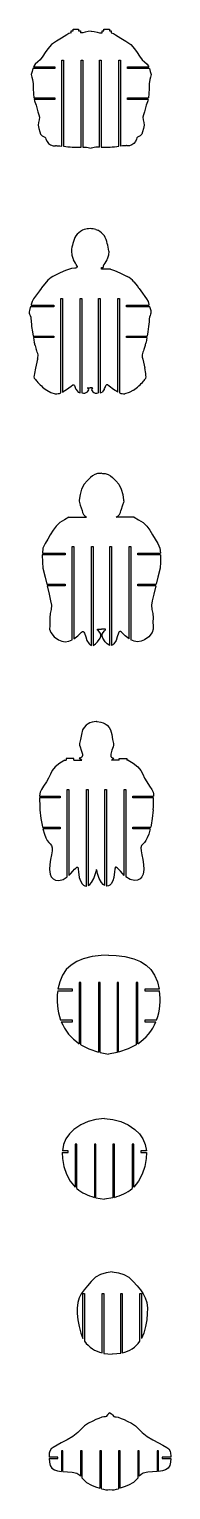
# Model space of a CAD drawing. Extents: x -545 to 865, y -1806 to 2117.
# Drawn here: x -406 to -318, y 198 to 1106 of the extents above; entities that cross this region are included whole.
import ezdxf

# ---------------------------------------------------------------- set-up
doc = ezdxf.new("R2010")
doc.units = 0
doc.layers.get('0').update_dxf_attribs({"linetype": 'CONTINUOUS'})

msp = doc.modelspace()

# ---------------------------------------------------------------- linework, layer by layer
at = {"color": 7, "linetype": 'CONTINUOUS'}
for p, q in [((-380.2, 1103.82), (-380.2, 1104.97)), ((-380.2, 1104.97), (-378.99, 1104.97)), ((-378.99, 1104.97), (-378.99, 1105.97)), ((-378.99, 1105.97), (-375.57, 1105.97)), ((-375.57, 1105.97), (-375.57, 1104.97)), ((-375.57, 1104.97), (-374.43, 1104.97)), ((-374.43, 1104.97), (-374.43, 1103.79)), ((-360.97, 1103.79), (-360.97, 1104.97)), ((-360.97, 1104.97), (-359.84, 1104.97)), ((-359.84, 1104.97), (-359.84, 1105.97)), ((-359.84, 1105.97), (-356.41, 1105.97)), ((-356.41, 1105.97), (-356.41, 1104.97)), ((-356.41, 1104.97), (-355.21, 1104.97)), ((-355.21, 1104.97), (-355.21, 1103.82)), ((-390.25, 1081.53), (-403.96, 1081.53)), ((-403.61, 1082.53), (-390.25, 1082.53)), ((-390.25, 1082.53), (-390.25, 1081.53)), ((-385.92, 1086.68), (-384.92, 1086.68)), ((-385.92, 1033.32), (-385.92, 1086.68)), ((-384.92, 1086.68), (-384.92, 1033.17)), ((-373.92, 1086.68), (-372.92, 1086.68)), ((-373.92, 1032.61), (-373.92, 1086.68)), ((-372.92, 1086.68), (-372.92, 1032.6)), ((-362.48, 1086.68), (-361.48, 1086.68)), ((-362.48, 1032.6), (-362.48, 1086.68)), ((-361.48, 1086.68), (-361.48, 1032.61)), ((-350.48, 1086.68), (-349.48, 1086.68)), ((-350.48, 1033.17), (-350.48, 1086.68)), ((-349.48, 1086.68), (-349.48, 1033.32)), ((-345.16, 1082.53), (-331.8, 1082.53)), ((-345.16, 1081.53), (-345.16, 1082.53)), ((-331.45, 1081.53), (-345.16, 1081.53)), ((-403.28, 1063.32), (-390.25, 1063.32)), ((-390.25, 1063.32), (-390.25, 1062.32)), ((-345.16, 1063.32), (-332.12, 1063.32)), ((-345.16, 1062.32), (-345.16, 1063.32)), ((-390.25, 1062.32), (-403.1, 1062.32)), ((-332.3, 1062.32), (-345.16, 1062.32)), ((-372.92, 1032.6), (-370.65, 1032.63)), ((-370.65, 1032.63), (-367.7, 1032.02)), ((-364.76, 1032.63), (-367.7, 1032.02)), ((-362.48, 1032.6), (-364.76, 1032.63)), ((-372, 981.43), (-373.17, 980.98)), ((-364.76, 981.43), (-363.59, 980.98)), ((-378.98, 963.06), (-378.7, 962.5)), ((-357.78, 963.06), (-358.06, 962.5)), ((-386.88, 954.5), (-391.46, 952.18)), ((-383.57, 956.02), (-386.88, 954.5)), ((-379.88, 957.11), (-383.57, 956.02)), ((-376.46, 958.65), (-376.44, 958.49)), ((-361.29, 957.87), (-360.16, 957.87)), ((-361.29, 956.87), (-361.29, 957.87)), ((-355.77, 956.87), (-361.29, 956.87)), ((-360.3, 958.65), (-360.31, 958.49)), ((-355.77, 956.87), (-353.19, 956.02)), ((-353.19, 956.02), (-349.88, 954.5)), ((-349.88, 954.5), (-345.29, 952.18)), ((-395.56, 948.99), (-397.82, 946.12)), ((-341.2, 948.99), (-338.93, 946.12)), ((-399.91, 943.27), (-403.45, 938.44)), ((-386.6, 938.58), (-385.6, 938.58)), ((-386.6, 879.87), (-386.6, 938.58)), ((-385.6, 938.58), (-385.6, 880.3)), ((-374.6, 938.58), (-373.6, 938.58)), ((-374.6, 879.88), (-374.6, 938.58)), ((-373.6, 938.58), (-373.6, 879.84)), ((-363.16, 938.58), (-362.16, 938.58)), ((-363.16, 879.84), (-363.16, 938.58)), ((-362.16, 938.58), (-362.16, 879.88)), ((-351.16, 938.58), (-350.16, 938.58)), ((-351.16, 880.3), (-351.16, 938.58)), ((-350.16, 938.58), (-350.16, 879.87)), ((-336.85, 943.27), (-333.3, 938.44)), ((-390.92, 933.43), (-405.4, 933.43)), ((-404.96, 934.7), (-405.03, 934.43)), ((-405.03, 934.43), (-390.92, 934.43)), ((-404.94, 934.82), (-404.96, 934.7)), ((-390.92, 934.43), (-390.92, 933.43)), ((-345.83, 934.43), (-331.73, 934.43)), ((-345.83, 933.43), (-345.83, 934.43)), ((-331.36, 933.43), (-345.83, 933.43)), ((-331.82, 934.82), (-331.79, 934.7)), ((-331.79, 934.7), (-331.73, 934.43)), ((-405.06, 924.94), (-405, 924)), ((-331.7, 924.94), (-331.76, 924)), ((-403.77, 915.22), (-390.92, 915.22)), ((-390.92, 914.22), (-403.61, 914.22)), ((-402.59, 909.39), (-401.86, 906.77)), ((-390.92, 915.22), (-390.92, 914.22)), ((-345.83, 915.22), (-332.99, 915.22)), ((-345.83, 914.22), (-345.83, 915.22)), ((-333.15, 914.22), (-345.83, 914.22)), ((-334.16, 909.39), (-334.9, 906.77)), ((-401.12, 900.78), (-402.38, 895.34)), ((-335.63, 900.78), (-334.37, 895.34)), ((-395.36, 881.54), (-392.76, 880.12)), ((-384.05, 881.39), (-382.98, 882.02)), ((-382.98, 882.02), (-380.16, 884.03)), ((-377.15, 882.11), (-377.07, 881.97)), ((-377.07, 881.97), (-375.85, 880.35)), ((-369.78, 882.92), (-369.8, 882.96)), ((-368.55, 883.08), (-368.38, 883.08)), ((-368.2, 883.08), (-368.38, 883.08)), ((-366.98, 882.92), (-366.95, 882.96)), ((-359.69, 881.97), (-360.91, 880.35)), ((-359.6, 882.11), (-359.69, 881.97)), ((-353.78, 882.02), (-356.6, 884.03)), ((-352.7, 881.39), (-353.78, 882.02)), ((-341.39, 881.54), (-344, 880.12)), ((-392.76, 880.12), (-389.98, 879.36)), ((-373.6, 879.84), (-373.36, 879.84)), ((-363.16, 879.84), (-363.4, 879.84)), ((-344, 880.12), (-346.78, 879.36)), ((-381.6, 802.65), (-370.54, 802.65)), ((-341.03, 802.65), (-352.1, 802.65)), ((-379.54, 784.35), (-378.54, 784.35)), ((-379.54, 726.37), (-379.54, 784.35)), ((-378.54, 784.35), (-378.54, 726.97)), ((-367.54, 784.35), (-366.54, 784.35)), ((-367.54, 722.91), (-367.54, 784.35)), ((-366.54, 784.35), (-366.54, 722.91)), ((-356.1, 784.35), (-355.1, 784.35)), ((-356.1, 722.91), (-356.1, 784.35)), ((-355.1, 784.35), (-355.1, 722.91)), ((-344.1, 784.35), (-343.1, 784.35)), ((-344.1, 726.97), (-344.1, 784.35)), ((-343.1, 784.35), (-343.1, 726.37)), ((-383.86, 779.21), (-398.07, 779.21)), ((-398.03, 780.21), (-383.86, 780.21)), ((-383.86, 780.21), (-383.86, 779.21)), ((-338.77, 780.21), (-324.61, 780.21)), ((-338.77, 779.21), (-338.77, 780.21)), ((-324.57, 779.21), (-338.77, 779.21)), ((-395.29, 761), (-383.86, 761)), ((-383.86, 760), (-395.05, 760)), ((-383.86, 761), (-383.86, 760)), ((-338.77, 761), (-327.35, 761)), ((-338.77, 760), (-338.77, 761)), ((-327.59, 760), (-338.77, 760)), ((-383.99, 651.5), (-383.23, 651.5)), ((-383.23, 652.5), (-383.23, 651.5)), ((-378.43, 652.5), (-383.23, 652.5)), ((-378.43, 651.5), (-378.43, 652.5)), ((-378.43, 651.5), (-373.57, 651.5)), ((-350.26, 651.5), (-355.13, 651.5)), ((-350.26, 651.5), (-350.26, 652.5)), ((-350.26, 652.5), (-345.47, 652.5)), ((-345.47, 652.5), (-345.47, 651.5)), ((-344.71, 651.5), (-345.47, 651.5)), ((-386.89, 628.06), (-399.77, 628.06)), ((-399.76, 629.06), (-386.89, 629.06)), ((-386.89, 629.06), (-386.89, 628.06)), ((-382.57, 633.21), (-381.57, 633.21)), ((-382.57, 579), (-382.57, 633.21)), ((-381.57, 633.21), (-381.57, 579.89)), ((-370.57, 633.21), (-369.57, 633.21)), ((-370.57, 573.24), (-370.57, 633.21)), ((-369.57, 633.21), (-369.57, 573.53)), ((-359.13, 633.21), (-358.13, 633.21)), ((-359.13, 573.53), (-359.13, 633.21)), ((-358.13, 633.21), (-358.13, 573.24)), ((-347.13, 633.21), (-346.13, 633.21)), ((-347.13, 579.89), (-347.13, 633.21)), ((-346.13, 633.21), (-346.13, 579)), ((-341.81, 629.06), (-328.94, 629.06)), ((-341.81, 628.06), (-341.81, 629.06)), ((-328.93, 628.06), (-341.81, 628.06)), ((-398.21, 611.08), (-397.95, 609.85)), ((-397.95, 609.85), (-386.89, 609.85)), ((-386.89, 608.85), (-397.73, 608.85)), ((-386.89, 609.85), (-386.89, 608.85)), ((-341.81, 609.85), (-330.74, 609.85)), ((-341.81, 608.85), (-341.81, 609.85)), ((-330.97, 608.85), (-341.81, 608.85)), ((-330.49, 611.08), (-330.74, 609.85)), ((-364.98, 581.03), (-364.64, 582.39)), ((-363.72, 581.03), (-364.06, 582.39)), ((-379.41, 509.15), (-388.37, 509.15)), ((-379.41, 508.15), (-379.41, 509.15)), ((-374.09, 513.3), (-375.09, 513.3)), ((-375.09, 513.3), (-375.09, 475.23)), ((-374.09, 474.58), (-374.09, 513.3)), ((-362.09, 513.3), (-363.09, 513.3)), ((-363.09, 513.3), (-363.09, 470)), ((-362.09, 469.75), (-362.09, 513.3)), ((-350.65, 513.3), (-351.65, 513.3)), ((-351.65, 513.3), (-351.65, 469.75)), ((-350.65, 470), (-350.65, 513.3)), ((-338.65, 513.3), (-339.65, 513.3)), ((-339.65, 513.3), (-339.65, 474.58)), ((-338.65, 475.23), (-338.65, 513.3)), ((-325.37, 509.15), (-334.32, 509.15)), ((-334.32, 509.15), (-334.32, 508.15)), ((-388.52, 508.15), (-379.41, 508.15)), ((-334.32, 508.15), (-325.21, 508.15)), ((-379.41, 489.95), (-386.7, 489.95)), ((-386.31, 488.95), (-379.41, 488.95)), ((-379.41, 488.95), (-379.41, 489.95)), ((-327.03, 489.95), (-334.32, 489.95)), ((-334.32, 489.95), (-334.32, 488.95)), ((-334.32, 488.95), (-327.43, 488.95)), ((-362.09, 469.75), (-356.87, 468.79)), ((-351.65, 469.75), (-356.87, 468.79)), ((-382.03, 408.68), (-385.56, 408.68)), ((-382.03, 407.68), (-382.03, 408.68)), ((-376.71, 412.83), (-377.71, 412.83)), ((-377.71, 412.83), (-377.71, 386.12)), ((-376.71, 385.23), (-376.71, 412.83)), ((-364.71, 412.83), (-365.71, 412.83)), ((-365.71, 412.83), (-365.71, 379.74)), ((-364.71, 379.47), (-364.71, 412.83)), ((-353.26, 412.83), (-354.26, 412.83)), ((-354.26, 412.83), (-354.26, 379.47)), ((-353.26, 379.74), (-353.26, 412.83)), ((-341.26, 412.83), (-342.26, 412.83)), ((-342.26, 412.83), (-342.26, 385.23)), ((-341.26, 386.12), (-341.26, 412.83)), ((-333.41, 408.68), (-336.94, 408.68)), ((-336.94, 408.68), (-336.94, 407.68)), ((-385.63, 407.68), (-382.03, 407.68)), ((-336.94, 407.68), (-333.34, 407.68)), ((-364.71, 379.47), (-359.48, 378.54)), ((-354.26, 379.47), (-359.48, 378.54)), ((-372.82, 319.88), (-371.82, 319.88)), ((-372.82, 291.96), (-372.82, 319.88)), ((-371.82, 319.88), (-371.82, 290.29)), ((-360.82, 319.88), (-359.82, 319.88)), ((-360.82, 282.97), (-360.82, 319.88)), ((-359.82, 319.88), (-359.82, 282.75)), ((-349.38, 319.88), (-348.37, 319.88)), ((-349.38, 282.75), (-349.38, 319.88)), ((-348.37, 319.88), (-348.37, 282.97)), ((-337.38, 290.29), (-337.38, 319.88)), ((-337.38, 319.88), (-336.37, 319.88)), ((-336.37, 319.88), (-336.37, 291.96)), ((-388.36, 218.3), (-393.77, 218.3)), ((-388.36, 217.3), (-388.36, 218.3)), ((-385.24, 222.12), (-386.24, 222.12)), ((-386.24, 222.12), (-386.24, 209.31)), ((-385.24, 209.22), (-385.24, 222.12)), ((-373.24, 222.12), (-374.24, 222.12)), ((-374.24, 222.12), (-374.24, 206.32)), ((-373.24, 205.06), (-373.24, 222.12)), ((-361.24, 222.12), (-362.24, 222.12)), ((-362.24, 222.12), (-362.24, 198.87)), ((-361.24, 198.61), (-361.24, 222.12)), ((-349.79, 222.12), (-350.79, 222.12)), ((-350.79, 222.12), (-350.79, 198.61)), ((-349.79, 198.87), (-349.79, 222.12)), ((-337.79, 222.12), (-338.79, 222.12)), ((-338.79, 222.12), (-338.79, 205.06)), ((-337.79, 206.32), (-337.79, 222.12)), ((-325.79, 222.12), (-326.79, 222.12)), ((-326.79, 222.12), (-326.79, 209.22)), ((-325.79, 209.31), (-325.79, 222.12)), ((-318.26, 218.3), (-323.67, 218.3)), ((-323.67, 218.3), (-323.67, 217.3)), ((-393.74, 217.3), (-388.36, 217.3)), ((-323.67, 217.3), (-318.3, 217.3))]:
    msp.add_line(p, q, dxfattribs=at)
at = {"color": 7, "linetype": 'CONTINUOUS', "flags": 128}
for points in [[(-380.2, 1103.82), (-381.58, 1103.25), (-382.9, 1102.56), (-386.14, 1100.48), (-389.24, 1098.47), (-392.29, 1096.45), (-394.64, 1093.67), (-396.28, 1091.41), (-397.8, 1089.19), (-399.31, 1086.99), (-400.86, 1085.59), (-402.51, 1084.3), (-403.61, 1082.53)], [(-367.7, 1104.73), (-369.59, 1104.48), (-371.45, 1104.06), (-372.94, 1103.81), (-374.43, 1103.79)], [(-367.7, 1104.73), (-365.81, 1104.48), (-363.95, 1104.06), (-362.47, 1103.81), (-360.97, 1103.79)], [(-355.21, 1103.82), (-353.83, 1103.25), (-352.51, 1102.56), (-349.27, 1100.48), (-346.16, 1098.47), (-343.11, 1096.45), (-340.76, 1093.67), (-339.13, 1091.41), (-337.61, 1089.19), (-336.09, 1086.99), (-334.54, 1085.59), (-332.9, 1084.3), (-331.8, 1082.53)], [(-403.96, 1081.53), (-404.46, 1079.74), (-404.9, 1077.87), (-404.66, 1076.23), (-404.19, 1074.63), (-403.77, 1071.97), (-403.82, 1069.19)], [(-331.45, 1081.53), (-330.95, 1079.74), (-330.51, 1077.87), (-330.75, 1076.23), (-331.21, 1074.63), (-331.63, 1071.97), (-331.59, 1069.19)], [(-403.82, 1069.19), (-403.63, 1065.89), (-403.28, 1063.32)], [(-331.59, 1069.19), (-331.78, 1065.89), (-332.12, 1063.32)], [(-403.1, 1062.32), (-402.93, 1061.5), (-402.79, 1060.85)], [(-402.79, 1060.85), (-401.89, 1058.66), (-401.35, 1056.34), (-400.89, 1054.54), (-400.19, 1052.8), (-399.88, 1051.21), (-399.95, 1049.62), (-400.41, 1048.03), (-400.6, 1046.36), (-400.22, 1044.28), (-399.67, 1042.26), (-399.16, 1040.78), (-398.14, 1039.77), (-397.25, 1039.28), (-396.49, 1038.95), (-396.09, 1038.36), (-395.82, 1037.71), (-395.15, 1036.25), (-394.21, 1034.96), (-392.93, 1033.99), (-391.41, 1033.49), (-390.61, 1033.47), (-390.22, 1033.5), (-390.03, 1033.44), (-389.93, 1033.45), (-389.84, 1033.5), (-389.71, 1033.64), (-389.66, 1033.68), (-389.6, 1033.7), (-389.53, 1033.7), (-389.04, 1033.52), (-388.63, 1033.52), (-388.23, 1033.57), (-387.08, 1033.46), (-385.92, 1033.32)], [(-332.62, 1060.85), (-333.52, 1058.66), (-334.06, 1056.34), (-334.51, 1054.54), (-335.22, 1052.8), (-335.53, 1051.21), (-335.46, 1049.62), (-335, 1048.03), (-334.81, 1046.36), (-335.18, 1044.28), (-335.73, 1042.26), (-336.25, 1040.78), (-337.26, 1039.77), (-338.16, 1039.28), (-338.91, 1038.95), (-339.31, 1038.36), (-339.59, 1037.71), (-340.25, 1036.25), (-341.19, 1034.96), (-342.47, 1033.99), (-343.99, 1033.49), (-344.79, 1033.47), (-345.19, 1033.5), (-345.38, 1033.44), (-345.48, 1033.45), (-345.57, 1033.5), (-345.7, 1033.64), (-345.75, 1033.68), (-345.81, 1033.7), (-345.88, 1033.7), (-346.37, 1033.52), (-346.77, 1033.52), (-347.17, 1033.57), (-348.32, 1033.46), (-349.48, 1033.32)], [(-332.3, 1062.32), (-332.47, 1061.5), (-332.62, 1060.85)], [(-379.95, 967.92), (-379.76, 965.43), (-378.98, 963.06)], [(-356.8, 967.92), (-357, 965.43), (-357.78, 963.06)], [(-376.44, 958.49), (-376.46, 958.23), (-376.53, 957.99), (-376.67, 957.77), (-376.87, 957.61), (-377.35, 957.43), (-377.85, 957.35), (-379.88, 957.11)], [(-397.82, 946.12), (-397.84, 946.09), (-397.87, 946.05), (-397.97, 945.91), (-398.33, 945.43), (-398.5, 945.19), (-398.6, 945.05), (-398.86, 944.69), (-399.91, 943.27)], [(-338.93, 946.12), (-338.92, 946.09), (-338.89, 946.05), (-338.78, 945.91), (-338.43, 945.43), (-338.26, 945.19), (-338.15, 945.05), (-337.9, 944.69), (-336.85, 943.27)], [(-403.45, 938.44), (-404.41, 936.72), (-404.94, 934.82)], [(-333.3, 938.44), (-332.35, 936.72), (-331.82, 934.82)], [(-406.1, 931.04), (-406.2, 930.26), (-406.18, 929.48), (-406, 928.71), (-405.7, 927.99), (-405.29, 927.02), (-405.12, 926), (-405.06, 924.94)], [(-405.4, 933.43), (-405.58, 932.88), (-406.1, 931.04)], [(-330.65, 931.04), (-330.56, 930.26), (-330.57, 929.48), (-330.76, 928.71), (-331.06, 927.99), (-331.47, 927.02), (-331.64, 926), (-331.7, 924.94)], [(-331.36, 933.43), (-331.18, 932.88), (-330.65, 931.04)], [(-405, 924), (-404.89, 922.58), (-404.74, 921.16)], [(-404.74, 921.16), (-404.2, 917.84), (-403.77, 915.22)], [(-332.02, 921.16), (-332.56, 917.84), (-332.99, 915.22)], [(-331.76, 924), (-331.87, 922.58), (-332.02, 921.16)], [(-403.61, 914.22), (-403.36, 912.67), (-403.16, 911.44)], [(-333.15, 914.22), (-333.4, 912.67), (-333.6, 911.44)], [(-385.6, 880.3), (-384.77, 880.89), (-384.05, 881.39)], [(-380.16, 884.03), (-379.16, 884.78), (-378.87, 884.89), (-378.71, 884.91), (-378.56, 884.87), (-378.3, 884.7), (-378.08, 884.48)], [(-369.8, 882.96), (-369.88, 883.07), (-369.89, 883.09), (-369.9, 883.1), (-369.89, 883.1), (-369.89, 883.11), (-369.89, 883.11), (-369.89, 883.11), (-369.87, 883.11), (-369.8, 883.1), (-369.6, 883.1), (-369.53, 883.09)], [(-369.53, 883.09), (-369.39, 883.06), (-369.31, 883.04), (-369.27, 883.04), (-369.15, 883.01), (-369.02, 882.97), (-368.89, 882.94), (-368.83, 882.94), (-368.77, 882.96), (-368.57, 883.08), (-368.56, 883.08), (-368.56, 883.08), (-368.55, 883.08), (-368.55, 883.08), (-368.55, 883.08), (-368.55, 883.08)], [(-367.23, 883.09), (-367.37, 883.06), (-367.45, 883.04), (-367.49, 883.04), (-367.61, 883.01), (-367.74, 882.97), (-367.86, 882.94), (-367.93, 882.94), (-367.99, 882.96), (-368.19, 883.08), (-368.2, 883.08), (-368.2, 883.08), (-368.2, 883.08), (-368.2, 883.08), (-368.2, 883.08), (-368.2, 883.08)], [(-366.95, 882.96), (-366.88, 883.07), (-366.86, 883.09), (-366.86, 883.1), (-366.86, 883.1), (-366.87, 883.11), (-366.87, 883.11), (-366.87, 883.11), (-366.89, 883.11), (-366.96, 883.1), (-367.15, 883.1), (-367.23, 883.09)], [(-356.6, 884.03), (-357.6, 884.78), (-357.89, 884.89), (-358.04, 884.91), (-358.19, 884.87), (-358.45, 884.7), (-358.68, 884.48)], [(-351.16, 880.3), (-351.99, 880.89), (-352.7, 881.39)], [(-361.32, 829.88), (-361.9, 829.76), (-362.59, 829.78), (-363.69, 829.73), (-365.45, 829.21), (-366.86, 828.38), (-368.15, 827.34), (-370.27, 825.25), (-372.13, 823.04), (-373.64, 819.94), (-374.55, 816.63), (-375.11, 813.2)], [(-361.32, 829.88), (-360.74, 829.76), (-360.04, 829.78), (-358.95, 829.73), (-357.19, 829.21), (-355.78, 828.38), (-354.49, 827.34), (-352.37, 825.25), (-350.51, 823.04), (-349, 819.94), (-348.08, 816.63), (-347.53, 813.2)], [(-375.11, 813.2), (-375.14, 812.56), (-374.98, 811.69), (-374.47, 810.03), (-373.39, 806.76)], [(-347.53, 813.2), (-347.5, 812.56), (-347.66, 811.69), (-348.16, 810.03), (-349.24, 806.76)], [(-381.6, 802.65), (-384.35, 800.96), (-387.16, 799.26), (-389.49, 797.08), (-391.42, 794.48), (-393.12, 791.72), (-394.72, 788.98), (-396.29, 786.22), (-397.66, 783.37), (-398.03, 780.21)], [(-341.03, 802.65), (-338.29, 800.96), (-335.48, 799.26), (-333.14, 797.08), (-331.22, 794.48), (-329.52, 791.72), (-327.92, 788.98), (-326.35, 786.22), (-324.97, 783.37), (-324.61, 780.21)], [(-398.07, 779.21), (-397.97, 774.54), (-397.71, 770.92)], [(-324.57, 779.21), (-324.67, 774.54), (-324.93, 770.92)], [(-397.71, 770.92), (-396.33, 765.37), (-395.29, 761)], [(-324.93, 770.92), (-326.3, 765.37), (-327.35, 761)], [(-395.05, 760), (-393.82, 754.68), (-392.88, 750.49)], [(-327.59, 760), (-328.82, 754.68), (-329.76, 750.49)], [(-392.88, 750.49), (-392.31, 747.9), (-392.64, 745.26), (-393.17, 742.65), (-393.34, 740.01), (-393.31, 737.34), (-393.38, 735.12), (-393.54, 732.91), (-392.87, 730.82), (-390.7, 728.3), (-387.99, 726.36), (-385.96, 725.46), (-383.79, 725.07), (-381.61, 725.48), (-379.58, 726.35), (-379.54, 726.37)], [(-329.76, 750.49), (-330.32, 747.9), (-329.99, 745.26), (-329.47, 742.65), (-329.29, 740.01), (-329.33, 737.34), (-329.26, 735.12), (-329.1, 732.91), (-329.76, 730.82), (-331.94, 728.3), (-334.64, 726.36), (-336.67, 725.46), (-338.85, 725.07), (-341.02, 725.48), (-343.06, 726.35), (-343.1, 726.37)], [(-378.54, 726.97), (-376.05, 728.91), (-373.74, 731.01), (-373.17, 731.44), (-372.92, 731.56), (-372.68, 731.58), (-372.41, 731.4), (-372.19, 731.09), (-371.89, 730.55), (-371.12, 728.17), (-370.36, 725.86), (-368.94, 723.81), (-368.31, 723.26), (-367.54, 722.91)], [(-366.54, 722.91), (-364.95, 723.76), (-363.69, 725.05), (-362.18, 727.45), (-361.74, 728.64), (-361.71, 729.82), (-362.3, 730.89), (-363.23, 731.85), (-363.72, 732.3), (-363.88, 732.56), (-363.9, 732.72), (-363.86, 732.87), (-363.8, 732.94), (-363.72, 732.98), (-363.51, 732.99), (-362.42, 732.97), (-361.32, 732.92)], [(-356.1, 722.91), (-357.69, 723.76), (-358.95, 725.05), (-360.45, 727.45), (-360.89, 728.64), (-360.92, 729.82), (-360.33, 730.89), (-359.41, 731.85), (-358.92, 732.3), (-358.75, 732.56), (-358.74, 732.72), (-358.78, 732.87), (-358.83, 732.94), (-358.91, 732.98), (-359.13, 732.99), (-360.22, 732.97), (-361.32, 732.92)], [(-344.1, 726.97), (-346.59, 728.91), (-348.89, 731.01), (-349.46, 731.44), (-349.72, 731.56), (-349.96, 731.58), (-350.22, 731.4), (-350.45, 731.09), (-350.74, 730.55), (-351.52, 728.17), (-352.28, 725.86), (-353.69, 723.81), (-354.33, 723.26), (-355.1, 722.91)], [(-364.68, 675.58), (-367.02, 675.22), (-368.51, 674.81), (-369.67, 674.19), (-370.91, 673.23), (-372.11, 671.92), (-373.02, 670.32), (-373.8, 667.43), (-374.25, 664.48), (-374.86, 661.93)], [(-364.35, 675.63), (-364.53, 675.6), (-364.68, 675.58)], [(-364.35, 675.63), (-364.16, 675.6), (-364.02, 675.58)], [(-364.02, 675.58), (-361.68, 675.22), (-360.19, 674.81), (-359.03, 674.19), (-357.79, 673.23), (-356.59, 671.92), (-355.68, 670.32), (-354.9, 667.43), (-354.45, 664.48), (-353.84, 661.93)], [(-374.86, 661.93), (-374.92, 661.5), (-374.87, 660.96), (-374.6, 659.92), (-373.85, 657.73), (-373.19, 655.24), (-373.15, 654.52), (-373.25, 653.91), (-373.51, 653.42), (-374.18, 652.96), (-375.11, 652.7)], [(-353.84, 661.93), (-353.78, 661.5), (-353.83, 660.96), (-354.1, 659.92), (-354.84, 657.73), (-355.5, 655.24), (-355.55, 654.52), (-355.45, 653.91), (-355.18, 653.42), (-354.52, 652.96), (-353.59, 652.7)], [(-383.99, 651.5), (-387.12, 649.62), (-390.05, 647.41), (-391.9, 645.15), (-393.06, 642.82), (-394.2, 640.36), (-395.57, 637.98), (-397.28, 635.38), (-398.63, 633.32), (-399.41, 631.64), (-399.65, 630.51), (-399.76, 629.06)], [(-373.57, 651.5), (-374.52, 652.08), (-375.11, 652.7)], [(-355.13, 651.5), (-354.18, 652.08), (-353.59, 652.7)], [(-344.71, 651.5), (-341.58, 649.62), (-338.65, 647.41), (-336.8, 645.15), (-335.64, 642.82), (-334.49, 640.36), (-333.13, 637.98), (-331.42, 635.38), (-330.07, 633.32), (-329.29, 631.64), (-329.05, 630.51), (-328.94, 629.06)], [(-399.54, 620.72), (-398.98, 615.3), (-398.21, 611.08)], [(-329.16, 620.72), (-329.72, 615.3), (-330.49, 611.08)], [(-397.73, 608.85), (-396.81, 605.63), (-395.88, 603.25), (-394.95, 601.53), (-394.07, 600.32), (-393.29, 599.46), (-392.34, 598.38), (-391.87, 597.1), (-391.96, 595.15), (-392.41, 592.61), (-393, 589.68), (-393.49, 586.58), (-393.64, 583.52), (-393.21, 580.69), (-392.5, 579.07), (-391.36, 577.8), (-389.78, 577), (-387.9, 576.74), (-385.17, 577.33), (-382.57, 579)], [(-330.97, 608.85), (-331.88, 605.63), (-332.82, 603.25), (-333.75, 601.53), (-334.62, 600.32), (-335.41, 599.46), (-336.35, 598.38), (-336.82, 597.1), (-336.74, 595.15), (-336.29, 592.61), (-335.7, 589.68), (-335.21, 586.58), (-335.06, 583.52), (-335.48, 580.69), (-336.2, 579.07), (-337.34, 577.8), (-338.92, 577), (-340.8, 576.74), (-343.53, 577.33), (-346.13, 579)], [(-381.57, 579.89), (-380.4, 581.07), (-379.15, 582.45), (-378.06, 583.67), (-377.33, 584.41), (-376.73, 584.89), (-376.54, 584.99), (-376.37, 585.03), (-376.22, 585.02), (-376.09, 584.95), (-375.94, 584.75), (-375.83, 584.45), (-375.7, 583.78), (-375.55, 582.15), (-375.08, 578.5), (-374.42, 576.45), (-373.38, 574.74), (-372.55, 573.9), (-371.67, 573.39), (-370.79, 573.23), (-370.57, 573.24)], [(-364.64, 582.39), (-364.49, 583.03), (-364.35, 583.62)], [(-364.06, 582.39), (-364.21, 583.03), (-364.35, 583.62)], [(-347.13, 579.89), (-348.29, 581.07), (-349.55, 582.45), (-350.64, 583.67), (-351.37, 584.41), (-351.97, 584.89), (-352.16, 584.99), (-352.33, 585.03), (-352.48, 585.02), (-352.61, 584.95), (-352.75, 584.75), (-352.87, 584.45), (-353, 583.78), (-353.15, 582.15), (-353.62, 578.5), (-354.27, 576.45), (-355.31, 574.74), (-356.15, 573.9), (-357.02, 573.39), (-357.91, 573.23), (-358.13, 573.24)], [(-369.57, 573.53), (-368.46, 574.31), (-367.42, 575.51), (-366.03, 577.98), (-364.98, 581.03)], [(-359.13, 573.53), (-360.24, 574.31), (-361.28, 575.51), (-362.67, 577.98), (-363.72, 581.03)], [(-356.87, 530.38), (-361.57, 530.16), (-367.01, 529.41), (-372.62, 527.97), (-376.64, 526.32), (-380.23, 524.12), (-383.17, 521.32), (-385.44, 517.97), (-387.26, 513.72), (-388.37, 509.15)], [(-356.87, 530.38), (-352.16, 530.16), (-346.73, 529.41), (-341.11, 527.97), (-337.09, 526.32), (-333.51, 524.12), (-330.56, 521.32), (-328.3, 517.97), (-326.48, 513.72), (-325.37, 509.15)], [(-374.09, 474.58), (-369.08, 472.01), (-363.09, 470)], [(-339.65, 474.58), (-344.65, 472.01), (-350.65, 470)], [(-359.48, 428.75), (-364.71, 428.15), (-369.63, 426.89), (-374.22, 424.87), (-378.43, 422.01), (-381.23, 419.25), (-383.44, 416.07), (-384.88, 412.51), (-385.56, 408.68)], [(-359.48, 428.75), (-354.26, 428.15), (-349.33, 426.89), (-344.74, 424.87), (-340.54, 422.01), (-337.74, 419.25), (-335.53, 416.07), (-334.09, 412.51), (-333.41, 408.68)], [(-385.63, 407.68), (-385.51, 403.84), (-384.61, 398.86), (-383.03, 394.11), (-380.76, 389.79), (-377.71, 386.12)], [(-333.34, 407.68), (-333.46, 403.84), (-334.35, 398.86), (-335.94, 394.11), (-338.21, 389.79), (-341.26, 386.12)], [(-354.6, 333.44), (-358.36, 332.77), (-361.82, 331.84), (-364.93, 330.04), (-367.67, 327.45), (-370.07, 324.74), (-372.13, 322.25), (-373.83, 319.82), (-375.13, 317.26), (-375.99, 314.35), (-376.39, 310.9), (-376.36, 307.58), (-375.98, 303.69), (-375.27, 299.45), (-374.21, 295.38), (-372.82, 291.96)], [(-354.6, 333.44), (-350.83, 332.77), (-347.37, 331.84), (-344.26, 330.04), (-341.53, 327.45), (-339.13, 324.74), (-337.06, 322.25), (-335.36, 319.82), (-334.07, 317.26), (-333.2, 314.35), (-332.8, 310.9), (-332.84, 307.58), (-333.21, 303.69), (-333.93, 299.45), (-334.98, 295.38), (-336.37, 291.96)], [(-359.82, 282.75), (-357.39, 282.4), (-354.6, 282.26)], [(-349.38, 282.75), (-351.8, 282.4), (-354.6, 282.26)], [(-356.02, 245.69), (-356.9, 245.21), (-357.47, 244.62), (-358.31, 243.55), (-358.95, 243.27), (-359.75, 243.19), (-361.12, 243.11), (-362.96, 242.31), (-364.81, 241.56), (-366.61, 240.69), (-369.31, 239.34), (-371.81, 237.71), (-373.98, 235.66), (-376.07, 233.5), (-379.18, 231.04), (-382.67, 229.06), (-386.25, 227.22), (-388.83, 225.7), (-391.41, 224.16), (-392.66, 223.32), (-393.39, 222.03), (-393.71, 220.59), (-393.78, 219.08), (-393.77, 218.3)], [(-356.02, 245.69), (-355.13, 245.21), (-354.56, 244.62), (-353.72, 243.55), (-353.08, 243.27), (-352.28, 243.19), (-350.91, 243.11), (-349.07, 242.31), (-347.22, 241.56), (-345.42, 240.69), (-342.72, 239.34), (-340.22, 237.71), (-338.05, 235.66), (-335.96, 233.5), (-332.85, 231.04), (-329.36, 229.06), (-325.78, 227.22), (-323.2, 225.7), (-320.62, 224.16), (-319.37, 223.32), (-318.64, 222.03), (-318.32, 220.59), (-318.25, 219.08), (-318.26, 218.3)], [(-393.74, 217.3), (-393.66, 215.13), (-393.27, 213.06), (-392.24, 211.42), (-390.54, 210.36), (-388.58, 209.72), (-386.24, 209.31)], [(-385.24, 209.22), (-382.39, 209.05), (-379.53, 208.85), (-376.7, 208.28), (-375.36, 207.48), (-374.24, 206.32)], [(-326.79, 209.22), (-329.64, 209.05), (-332.5, 208.85), (-335.33, 208.28), (-336.67, 207.48), (-337.79, 206.32)], [(-318.3, 217.3), (-318.37, 215.13), (-318.76, 213.06), (-319.8, 211.42), (-321.49, 210.36), (-323.45, 209.72), (-325.79, 209.31)], [(-373.24, 205.06), (-370.62, 202.53), (-367.51, 200.72), (-364.92, 199.68), (-362.24, 198.87)], [(-338.79, 205.06), (-341.41, 202.53), (-344.52, 200.72), (-347.12, 199.68), (-349.79, 198.87)]]:
    msp.add_lwpolyline(points, dxfattribs=at)
at = {"color": 7, "linetype": 'CONTINUOUS'}
for centre, radius, start, end in [((-374.92, 1121.33), 88.72, 263.52659, 270.64421), ((-360.48, 1121.33), 88.72, 269.35579, 276.47341), ((-367.46, 970.11), 12.28, 117.71923, 142.88029), ((-367.38, 965.02), 17.05, 93.3474, 105.71481), ((-369.37, 965.01), 17.05, 74.28557, 86.65238), ((-369.3, 970.11), 12.28, 37.1201, 62.28079), ((-360.16, 966.77), 19.83, 162.20227, 176.66631), ((-361.84, 968.95), 17.63, 150.92085, 167.29337), ((-374.91, 968.95), 17.63, 12.70348, 29.0823), ((-376.6, 966.77), 19.84, 3.33487, 17.79722), ((-407.45, 943.19), 34.63, 26.52293, 33.89186), ((-359.2, 958.44), 1.12, 177.36112, 210.23537), ((-329.31, 943.19), 34.63, 146.10814, 153.47707), ((-385.18, 939.92), 13.78, 117.10807, 138.83362), ((-351.46, 940.06), 13.59, 41.01786, 63.04005), ((-410.42, 908.35), 7.89, 7.56595, 23.09977), ((-326.34, 908.35), 7.89, 156.9017, 172.42919), ((-424.64, 896.72), 24.9, 15.86879, 23.79351), ((-411.56, 903.82), 10.88, 343.7657, 358.4748), ((-312.12, 896.72), 24.9, 156.20715, 164.13148), ((-325.2, 903.82), 10.87, 181.52377, 196.23725), ((-400.79, 889.94), 2.45, 160.69625, 202.46781), ((-329.54, 881.56), 74.13, 169.28502, 172.88224), ((-407.16, 881.57), 74.08, 7.11686, 10.71661), ((-335.97, 889.94), 2.45, 337.53292, 19.30107), ((-363.37, 921.93), 51.57, 219.68106, 222.27457), ((-379.26, 905.14), 28.57, 218.80144, 235.69246), ((-348.99, 894.51), 30.77, 199.02421, 203.75854), ((-418.32, 909.04), 56.11, 329.51016, 330.9872), ((-370.79, 881.76), 1.53, 2.49047, 48.92406), ((-365.97, 881.76), 1.53, 131.07531, 177.5127), ((-317.42, 909.62), 57.27, 209.02678, 210.47382), ((-387.82, 894.53), 30.83, 336.24673, 340.97178), ((-357.5, 905.14), 28.57, 304.30931, 321.19706), ((-373.92, 922.38), 52.27, 317.74272, 320.30166), ((-389.34, 886.49), 7.16, 264.871, 292.486), ((-374.28, 882.64), 2.78, 235.63848, 263.4382), ((-372.35, 883.37), 3.67, 254.11954, 310.39232), ((-364.4, 883.37), 3.67, 229.60795, 285.88019), ((-362.47, 882.64), 2.77, 276.55476, 304.38775), ((-347.42, 886.49), 7.16, 247.514, 275.129), ((-367.94, 807.5), 5.5, 187.73846, 241.81982), ((-354.7, 807.5), 5.5, 298.17972, 352.262), ((-163.64, 631.84), 236.16, 180.91685, 182.69842), ((-564.77, 631.83), 235.87, 357.3005, 359.08424), ((-351.16, 502.69), 37.75, 171.67939, 199.72795), ((-362.57, 502.69), 37.75, 340.27212, 8.32092), ((-358.32, 500.39), 30.23, 202.23678, 236.32074), ((-355.41, 500.39), 30.23, 303.67807, 337.76456), ((-358.12, 408.69), 29.94, 231.61251, 255.3144), ((-360.85, 408.69), 29.93, 284.68525, 308.38895), ((-356.44, 301.48), 19.02, 216.03931, 256.68249), ((-352.76, 301.48), 19.02, 283.3192, 323.95914), ((-357.42, 208.95), 11.03, 249.76783, 277.33469), ((-354.61, 208.95), 11.03, 262.66516, 290.23239)]:
    msp.add_arc(centre, radius, start, end, dxfattribs=at)

doc.saveas('drawing.dxf')
